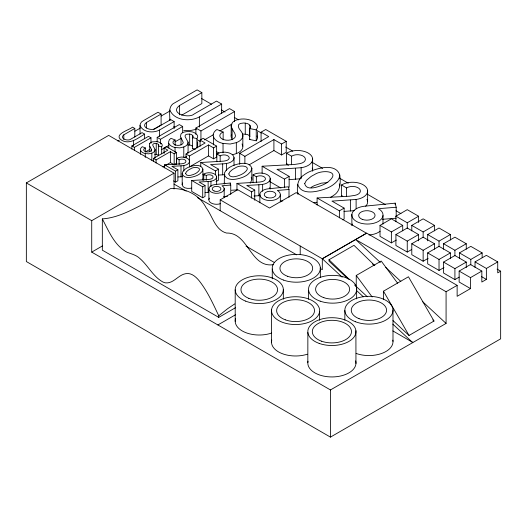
<?xml version="1.0" encoding="UTF-8"?>
<svg xmlns="http://www.w3.org/2000/svg" width="527" height="527" viewBox="0 0 527 527"><rect width="100%" height="100%" fill="white"/><g stroke="black" fill="none" stroke-linecap="round" stroke-linejoin="round"><path stroke-width="0.79" d="M231.221 124.925L231.129 136.862L232.124 139.793L232.124 128.838L231.129 125.907L232.374 122.653A11.172 6.449 0 0 1 236.551 120.011C241.241 118.489 246.498 118.628 251.096 120.419A14.67 8.472 0 0 1 255.325 123.101L255.74 123.463A11.245 6.495 0 0 1 257.354 127.732L256.234 129.859L256.234 140.814L249.633 139.484L249.633 128.529L250.292 127.745A5.211 3.01 0 0 0 249.824 125.242A6.91 3.985 0 0 0 246.972 123.443L243.968 122.969L240.734 123.397A5.059 2.918 0 0 0 238.665 124.682C236.867 128.568 242.802 131.295 242.835 135.241L242.835 146.196A14.453 8.346 0 0 1 236.333 153.607L232.743 154.681M271.53 342.669L271.537 309.929M272.261 278.823L272.268 269.033M307.827 362.602L307.867 332.491M308.591 299.237L308.605 290.272M140.037 134.135C140.544 129.721 138.021 123.114 143.324 120.716L157.988 112.251L161.097 114.049L161.097 124.998L153.416 129.438M169.839 120.235C169.997 114.24 167.757 105.782 174.839 102.752L197.118 89.886L201.848 92.62L201.848 103.575L181.65 115.229M169.865 120.4L169.918 119.161M191.604 188.132C188.429 188.62 182.922 188.824 182.177 184.733L182.217 173.205L182.988 171.374L185.28 169.075A17.944 10.362 0 0 1 188.409 167.27C192.625 165.524 200.985 163.423 202.888 169.134L202.888 180.089L202.645 179.028M182.177 184.733L182.625 182.941M202.888 169.134L202.072 171.538L199.779 173.838A17.944 10.362 0 0 1 196.657 175.643C192.434 177.388 184.081 179.496 182.177 173.778M224.252 183.857L224.502 172.902L225.945 170.452L228.389 168.199A23.926 13.814 0 0 1 232.559 165.788C238.184 163.462 249.324 160.656 251.866 168.271L251.814 179.997L250.167 183.244M251.866 168.271L250.78 171.479L247.723 174.549A23.926 13.814 0 0 1 243.56 176.953C237.934 179.279 226.788 182.085 224.252 174.47M297.795 193.811C296.596 186.861 297.478 178.785 304.086 174.892A36.396 21.014 0 0 1 308.67 172.079C317.162 168.192 335.851 162.691 339.75 175.01C340.765 182.349 340.686 191.301 333.459 195.491A36.35 20.988 0 0 1 330.488 197.434M339.75 175.01C339.671 179.081 336.489 182.217 333.459 184.542A36.35 20.988 0 0 1 327.129 188.198C318.894 191.472 301.253 196.202 297.795 184.424M297.874 194.206L298.183 192.994M231.221 135.874L231.524 134.925M224.502 183.851L224.851 183.04M149.576 143.713C148.278 146.506 152.448 148.383 151.427 151.328M196.894 147.942L196.894 138.555L197.427 137.738A7.457 4.308 0 0 0 196.307 134.108A9.526 5.501 0 0 0 192.171 131.882L188.146 131.394L183.943 132.079A7.371 4.256 0 0 0 180.972 134.089L180.458 136.612L183.251 142.442A5.171 2.984 0 0 1 175.675 145.057A5.171 2.984 0 0 1 175.116 139.971L171.012 138.331C167.217 140.241 169.075 144.82 168.838 148.001M256.234 140.814L257.347 138.687A11.245 6.495 0 0 0 256.992 136.019M250.009 139.108L249.633 139.484M235.641 307.63L218.751 317.379L218.751 315.772L227.48 308.815L234.752 303.901M134.813 137.066L134.813 128.463L123.812 134.813C118.931 138.509 128.285 141.717 131.052 138.996L142.053 132.646L144.589 134.108L144.589 138.805M161.097 114.049L146.434 122.514C139.925 127.442 152.402 131.724 156.091 128.087L170.755 119.622L174.134 121.572L174.134 128.614M201.848 92.62L179.562 105.486C168.95 113.397 188.989 118.937 194.239 113.951L216.518 101.092L221.65 104.056L221.65 113.443M497.086 269.126L500.65 271.181L500.65 338.841L330.449 437.114L26.35 261.544L26.35 182.928L108.674 135.399L174.042 173.139L174.042 189.009M117.89 141.032L119.306 140.215M134.899 131.21L140.564 127.936M161.117 116.072L169.622 111.164M134.813 128.463L132.475 127.112C130.011 129.82 112.455 134.405 121.757 140.301C129.721 144.965 138.1 138.041 144.589 134.108M131.862 149.075L131.862 145.946L148.482 136.355L150.979 137.797L150.979 143.278M140.037 125.531C143.021 132.56 153.39 133.331 159.47 130.037L174.134 121.572M131.862 145.946L134.365 147.389L150.979 137.797M157.171 142.053L157.171 137.363L179.325 124.57L182.658 126.493L182.658 132.751M157.171 137.363L160.504 139.286L182.658 126.493M169.839 110.064C174.378 120.749 190.128 121.915 199.371 116.922L221.65 104.056M145.439 151.947L149.596 149.549M195.873 134.299L195.873 128.041L229.535 108.608L234.601 111.533L234.601 121.704M164.049 153.462L164.049 147.988L166.341 146.664L176.466 152.514L176.466 163.462L174.173 164.786L170.386 162.599L162.883 166.934M161.888 149.437L168.811 145.439M175.043 141.842L180.583 138.647M153.495 161.565L153.495 158.436L167.823 150.169L164.049 147.988M195.873 128.041L200.939 130.966L234.601 111.533M153.495 158.436L156.058 159.918L170.386 151.644L174.173 153.831L176.466 152.514M200.082 146.341L200.082 140.083L203.139 138.318L216.637 146.111L216.637 157.066L213.58 158.825L208.527 155.913L189.43 166.94L189.43 155.985L208.527 144.958L213.58 147.876L216.637 146.111M204.443 139.892L213.56 134.629M219.871 130.986L231.794 124.102M186.018 157.929L186.018 154.016L205.115 142.988L200.082 140.083M164.562 167.929L164.562 164.799L175.563 171.15L177.895 169.806L177.895 180.761L175.563 182.105L173.502 180.913M26.35 182.928L91.718 220.668L174.042 173.139M261.076 141.565L261.076 132.172L265.713 129.497L286.227 141.335L286.227 152.29L281.583 154.971L273.908 150.538L249.139 164.839M239.699 164.299L239.699 153.344L268.724 136.592L261.076 132.172M200.767 166.413L200.767 162.5L215.431 170.965L218.547 169.167L218.547 180.122L216.057 181.558M239.699 153.344L244.89 156.341L273.908 139.583L281.583 144.016L286.227 141.335M191.709 180.471L202.704 186.821L205.043 185.478L205.043 196.426L202.704 197.777L191.709 191.426L191.709 180.471L208.402 179.516A20.118 11.614 0 0 0 209.542 179.332L210.372 179.18A3.92 2.26 0 0 0 212.447 175.801A3.92 2.26 0 0 0 206.255 175.517L203.765 174.048L203.765 180.306M91.718 220.668L91.718 252.117L102.363 245.971M220.187 199.825L237.717 189.7L269.488 208.046L296.194 192.625L366.548 233.244L322.307 258.783L220.187 199.825L220.187 210.688M236.959 190.438L236.959 183.396L251.623 191.861L254.739 190.063L254.739 200.234M262.117 173.278L262.117 166.236L284.402 179.101L289.132 176.367L289.132 187.322M317.102 205.023L317.102 197.981L339.388 210.846L344.118 208.112L344.118 219.067L342.767 219.851M320.172 268.414L322.307 269.692L322.307 258.737L366.667 233.125L457.133 285.357L457.133 296.312L470.499 288.579L470.492 277.624L459.142 271.076L459.142 282.024L470.499 288.579M396.337 240.029L391.37 242.894L380.02 236.346L380.02 225.391L391.37 218.843L402.714 225.391L402.714 230.872M395.909 221.696L395.909 216.222L407.252 209.674L418.603 216.222L418.603 222.48M348.163 278.987L329.013 261.227L329.013 259.745L353.979 245.332L374.835 265.568M217.888 324.955L235.628 314.711M380.02 225.391L391.37 231.946L402.714 225.391M395.909 216.222L407.252 222.769L418.603 216.222M411.508 249.614L407.252 252.071L395.909 245.516L395.909 234.561L407.252 228.013L418.603 234.561L418.603 240.826M411.791 230.872L411.791 225.391L423.141 218.843L434.485 225.391L434.485 230.872M395.909 234.561L407.252 241.116L418.603 234.561M411.791 225.391L423.141 231.946L434.485 225.391M355.086 285.035L356.245 286.161L356.245 275.469L381.212 261.056L397.595 283.19M428.102 258.375L423.141 261.24L411.791 254.693L411.791 243.737L423.141 237.183L434.485 243.737L434.485 249.212M427.68 240.826L427.68 234.561L439.024 228.013L450.374 234.561L450.374 240.042M411.791 243.737L423.141 250.285L434.485 243.737M427.68 234.561L439.024 241.116L450.374 234.561M443.991 267.545L439.024 270.41L427.68 263.862L427.68 252.907L439.024 246.359L450.374 252.907L450.374 258.382M443.563 249.212L443.563 243.737L454.913 237.183L466.257 243.737L466.257 249.212M383.478 299.415L383.478 291.194L408.445 276.78L433.991 321.035L409.031 335.449L392.984 320.568M427.68 252.907L439.024 259.455L450.374 252.907M443.563 243.737L454.913 250.285L466.257 243.737M459.169 277.13L454.913 279.587L443.563 273.032L443.563 262.077L454.913 255.529L466.257 262.077L466.257 267.558M459.452 258.382L459.452 252.907L470.795 246.359L482.146 252.907L482.146 257.604M443.563 262.077L454.913 268.632L466.257 262.077M459.452 252.907L470.795 259.455L482.146 252.907M459.142 271.076L470.492 264.521L481.836 271.076L481.843 282.031L486.388 279.409L486.375 268.454L475.031 261.899L475.031 267.38M475.031 261.899L486.375 255.351L497.725 261.899L497.732 272.861L500.65 271.181M380.342 262.439L355.62 239.508L446.079 291.734L457.133 285.357M470.492 277.624L481.836 271.076M486.375 268.454L497.725 261.899M91.718 252.117L330.449 389.94L446.079 323.42L446.079 291.734M161.657 153.884L161.657 146.842L158.396 146.19A2.628 1.515 0 0 0 158.515 144.563L158.396 155.577A3.287 1.897 0 0 0 156.242 154.437L156.236 143.496L154.371 143.555A2.556 1.476 0 0 0 152.79 144.615L152.83 145.465A3.834 2.213 0 0 0 153.047 145.821L155.043 149.503A7.134 4.117 0 0 1 151.835 153.159L148.798 153.838L145.274 153.548A7.503 4.335 0 0 1 140.617 150.406L140.577 148.515L142.244 146.677L145.327 147.909A3.873 2.24 0 0 0 145.742 151.717A3.873 2.24 0 0 0 151.427 149.76M192.638 135.531A4.381 2.53 0 0 0 189.674 134.075L186.927 134.233A3.353 1.937 0 0 0 185.227 135.287L185.129 136.717L188.073 142.099A9.512 5.494 0 0 1 183.798 146.98L179.753 147.883L175.05 147.494A10.006 5.777 0 0 1 168.838 143.304M242.861 135.241A14.453 8.346 0 0 1 236.333 142.652L230.187 144.029L223.04 143.443A15.204 8.775 0 0 1 213.606 137.073C212.071 134.154 214.496 131.039 216.907 129.517L223.145 132.007A7.852 4.532 0 0 0 223.995 139.734A7.852 4.532 0 0 0 235.503 135.762L234.739 133.232L232.124 128.838M196.38 129.28L190.023 130.656L183.666 130.373M236.827 189.951L231.425 190.247M316.898 202.256L313.348 202.678M176.624 164.635L176.624 158.377A7.47 4.315 0 0 1 188.501 159.18A7.47 4.315 0 0 1 183.818 165.537L182.414 165.715A23.096 13.333 0 0 1 181.657 165.794L171.901 166.341L177.895 169.806M216.847 161.756L216.847 153.937A9.96 5.751 0 0 1 232.69 155.004A9.96 5.751 0 0 1 226.445 163.475L224.568 163.713A33.043 19.077 0 0 1 223.804 163.798L210.556 164.556L218.547 169.167M288.44 165.287L286.55 164.174L286.55 153.225A15.131 8.735 0 0 1 310.614 154.846A15.131 8.735 0 0 1 301.128 167.718L276.985 169.358L289.132 176.367M203.765 174.048A7.47 4.315 0 0 1 215.648 174.852A7.47 4.315 0 0 1 210.965 181.202L209.555 181.387A23.096 13.333 0 0 1 208.797 181.466L199.048 182.013L205.043 185.478M253.039 182.652L253.039 174.826A9.96 5.751 0 0 1 268.882 175.899A9.96 5.751 0 0 1 262.637 184.371L260.76 184.608A33.043 19.077 0 0 1 259.995 184.694L246.748 185.451L254.739 190.063M342.794 196.663L341.536 195.919L341.536 184.97A15.131 8.735 0 0 1 365.6 186.591A15.131 8.735 0 0 1 356.114 199.463L331.97 201.103L344.118 208.112M300.509 178.758L289 179.654M218.751 317.379L102.33 250.167L102.33 218.909C119.833 217.631 134.879 208.119 150.202 200.556A255.872 147.725 -60 0 0 156.69 196.986L170.412 188.633C184.806 187.684 199.404 194.496 206.05 207.658C212.526 216.05 215.095 230.009 226.538 233.059C248.645 232.321 250.101 268.223 273.46 264.666M354.427 210.642L343.986 211.399M182.605 176.644L182.414 176.67A23.096 13.333 0 0 1 181.657 176.749L177.961 176.967M224.825 174.641L224.568 174.668A33.043 19.077 0 0 1 223.804 174.753L218.633 175.063M242.262 134.01L246.965 134.398A6.91 3.985 0 0 1 249.811 136.203A5.211 3.01 0 0 1 250.002 136.381M154.76 154.437L156.236 154.444M230.74 185.049L230.259 183.027L215.247 184.516A7.694 4.44 0 0 0 209.39 190.524A7.694 4.44 0 0 0 220.767 192.612A7.694 4.44 0 0 0 221.992 185.754L230.74 185.049L230.74 194.437M396.185 207.256L395.21 203.158L364.796 206.169A15.586 8.999 0 0 0 352.925 218.336A15.586 8.999 0 0 0 375.982 222.572A15.586 8.999 0 0 0 378.458 208.679L396.185 207.256L396.185 216.643M259.995 195.649L254.021 196.004M208.797 192.421L205.108 192.638M289.007 189.496L277.34 190.431A10.263 5.922 0 0 1 275.707 199.575A10.263 5.922 0 0 1 260.536 196.795A10.263 5.922 0 0 1 268.348 188.785L288.368 186.802L289.007 189.496L289.007 197.322M223.58 196.578L227.559 196.261M280.45 201.136L282.782 200.952M382.483 219.304L396.185 218.204M187.974 145.004L189.667 145.037A4.381 2.53 0 0 1 192.539 146.354M200.767 162.5L223.534 161.15A31.08 17.944 0 0 0 224.548 160.979L225.655 160.775A5.224 3.017 0 0 0 228.422 156.269A5.224 3.017 0 0 0 220.167 155.893L216.847 153.937M164.562 164.799L181.255 163.844A20.118 11.614 0 0 0 182.395 163.66L183.231 163.508A3.92 2.26 0 0 0 185.306 160.129A3.92 2.26 0 0 0 179.114 159.846L176.624 158.377M262.117 166.236L294.527 164.457L299.929 163.62A7.931 4.578 0 0 0 304.138 156.769A7.931 4.578 0 0 0 291.589 156.196L286.55 153.225M236.959 183.396L259.725 182.046A31.08 17.944 0 0 0 260.733 181.874L261.847 181.67A5.224 3.017 0 0 0 264.613 177.164A5.224 3.017 0 0 0 256.359 176.782L253.039 174.826M317.102 197.981L349.513 196.202L354.915 195.365A7.931 4.578 0 0 0 359.124 188.514A7.931 4.578 0 0 0 346.575 187.941L341.536 184.97M327.886 182.573L321.437 183.146L314.474 185.57A32.621 18.834 0 0 0 311.009 187.474M249.633 128.529L256.234 129.859M192.671 137.87L192.671 135.518A3.505 2.022 0 0 1 192.546 137.679L196.894 138.555M192.553 137.679L192.553 148.634L195.445 149.22M201.538 98.496L211.511 104.247M221.478 110.005L225.042 112.06M234.298 117.409L238.573 119.873M257.09 130.564L261.359 133.035M285.575 147.013L292.696 151.124M311.925 162.224L322.61 168.39M339.698 178.258L348.248 183.192M367.477 194.298L385.277 204.575M395.961 210.741L400.948 213.619M481.414 276.543L486.388 279.409M197.144 139.727L200.306 141.552M269.778 181.611L280.917 188.047M186.018 154.016L189.43 155.985M202.862 174.661L204.259 175.471M174.042 184.094L186.163 191.09M197.566 197.671L296.668 254.844M246.037 246.149L274.547 262.611M392.859 330.916L412.773 342.412M173.805 126.487L174.865 127.191M385.771 267.479L400.849 281.464M422.562 301.602L446.079 323.42M372.523 264.02L373.722 265.127M432.805 319.935L433.991 321.035M354.743 285.094L367.306 296.747M322.307 258.737L342.194 277.182M356.654 290.601L363.287 296.747M392.813 324.138L412.773 342.649M329.013 259.745L349.296 279.415M356.245 275.469L372.148 296.951M383.478 291.194L409.031 335.449M251.195 177.191L251.866 179.226M102.33 218.909C108.727 230.971 114.379 245.523 127.093 252.288C131.724 254.034 136.776 255.22 140.34 258.935C148.304 266.03 153.133 276.471 162.619 281.846A16.495 9.526 60 0 0 165.735 282.874C173.62 283.572 178.179 274.989 185.59 273.704C191.169 272.466 195.925 276.787 199.173 280.779C207.467 291.345 213.04 303.704 218.751 315.772M242.071 143.95L242.835 146.196M187.856 152.204L188.073 153.054L188.073 142.099M339.269 183.818L339.75 185.959M356.621 288.243L356.641 298.888M355.909 330.719L355.949 363.498M320.337 267.564L320.344 277.373M319.619 311.352A24.071 13.9 0 0 1 282.492 322.307A24.071 13.9 0 0 1 284.626 298.269A24.071 13.9 0 0 1 319.619 311.352L319.619 320.317M470.795 259.455L470.795 264.936M454.913 250.285L454.913 255.766M454.913 268.632L454.913 279.587M439.024 241.116L439.024 246.59M439.024 259.455L439.024 270.41M423.141 231.946L423.141 237.42M423.141 250.285L423.141 261.24M407.252 222.769L407.252 228.25M407.252 241.116L407.252 252.071M395.21 203.158L395.21 204.726M392.99 309.948L392.99 341.397M391.37 231.946L391.37 242.894M382.997 215.517L382.997 224.127M367.622 190.438L367.622 201.393M356.114 199.463L356.114 208.857M351.878 214.423L351.878 225.378A15.586 8.999 0 0 1 352.247 223.968M350.389 200.095L350.389 211.05M346.575 187.941L346.575 196.545M344.856 310.495L344.856 320.172M339.388 210.846L339.388 217.888M330.449 389.94L330.449 437.114M312.63 158.693L312.63 169.648M301.128 167.718L301.128 178.673M300.212 246.023L300.212 254.561M295.403 168.35L295.403 179.305M291.589 156.196L291.589 164.799M284.402 179.101L284.402 187.704M283.335 289.507L283.335 299.178M281.583 144.016L281.583 154.971M280.331 194.937L280.331 201.979M273.908 139.583L273.908 150.538M270.206 178.429L270.206 188.6M262.637 184.371L262.637 191.413M259.851 194.213L259.851 202.823M258.869 184.786L258.869 195.741M257.407 131.862L257.407 137.336M256.359 176.782L256.359 182.263M251.623 191.861L251.623 198.119M249.818 125.248L249.818 136.197M245.253 123.068L245.253 134.023M244.89 156.341L244.89 163.383M236.333 142.652L236.333 153.607M235.2 289.85L235.2 321.299M234.014 157.533L234.014 165.359M230.259 183.027L230.259 184.595M226.445 163.475L226.445 170.517M224.192 188.363L224.192 197.757M223.145 132.007L223.145 139.833M223.04 143.443L223.04 152.83M222.677 163.89L222.677 174.845M220.167 155.893L220.167 161.367M216.643 176.749L216.643 184.575M215.431 170.965L215.431 174.878M213.606 137.073L213.606 144.899M213.58 147.876L213.58 158.825M210.965 181.202L210.965 186.683M208.876 188.587L208.876 199.542M208.527 144.958L208.527 155.913M208.139 181.519L208.139 192.467M206.255 175.517L206.255 180.208M202.704 186.821L202.704 197.777M200.939 130.966L200.939 139.569M199.371 116.922L199.371 127.093M197.671 141.75L197.671 147.224M189.667 134.089L189.667 145.037M183.798 146.98L183.798 157.151M183.818 165.537L183.818 171.012M181.031 137.883L181.031 144.925M180.992 165.847L180.992 176.802M179.562 105.486L179.562 114.873M179.114 159.846L179.114 164.543M175.563 171.15L175.563 182.105M175.116 139.971L175.116 145.445M175.05 147.494L175.05 152.191M174.173 153.831L174.173 164.786M170.386 151.644L170.386 162.599M160.504 139.286L160.504 143.976M159.47 130.037L159.47 136.302M156.058 159.918L156.058 163.047M155.043 149.503L155.043 158.107M151.835 153.159L151.835 160.201M149.76 146.341L149.76 151.816M146.434 122.514L146.434 127.989M145.327 147.909L145.327 151.816M145.274 153.548L145.274 157.461M140.617 150.406L140.617 154.319M134.365 147.389L134.365 150.518M133.588 140.459L133.588 145.933M123.812 134.813L123.812 139.51M355.666 360.883A24.071 13.9 0 0 1 332.201 376.943A24.071 13.9 0 0 1 308.025 361.245M307.307 354.223A24.071 13.9 0 0 1 281.899 353.525A24.071 13.9 0 0 1 271.767 340.053M271.636 333.044A24.071 13.9 0 0 1 245.549 332.544A24.071 13.9 0 0 1 235.595 318.618M392.846 340.146A24.071 13.9 0 0 1 381.719 353.439A24.071 13.9 0 0 1 356.153 353.446M269.607 187.737A9.96 5.751 0 0 1 270.153 189.041M192.902 148.258A3.505 2.022 0 0 1 192.546 148.634M197.394 146.354A7.457 4.308 0 0 1 197.684 147.817M186.433 156.447A9.512 5.494 0 0 1 184.292 157.731M156.242 143.482A3.287 1.897 0 0 1 158.469 144.576M161.236 143.502A5.665 3.267 0 0 1 161.657 146.842M161.183 143.515A7.003 4.045 0 0 0 157.059 141.605L152.296 141.868A5.56 3.208 0 0 0 149.576 143.713M158.515 155.518A2.628 1.515 0 0 1 158.673 155.702M218.995 153.061A15.204 8.775 0 0 1 216.32 151.466M366.983 199.377A15.131 8.735 0 0 1 365.679 206.241M341.536 195.919A15.131 8.735 0 0 1 342.142 195.576M312.234 168.12A15.131 8.735 0 0 1 312.564 171.189M286.55 164.174A15.131 8.735 0 0 1 287.156 163.831M220.444 203.679A7.694 4.44 0 0 1 211.498 203.198A7.694 4.44 0 0 1 209.443 198.145M380.079 231.261A15.586 8.999 0 0 1 368.992 234.95M185.583 173.383C186.393 177.217 192.21 175.004 194.654 173.976A16.08 9.282 0 0 0 196.887 172.685C204.212 167.395 194.035 166.058 190.405 168.943A16.08 9.282 0 0 0 188.172 170.234L186.406 171.802L185.583 173.383M228.797 173.943C229.877 179.055 237.631 176.104 240.885 174.727A21.442 12.378 0 0 0 243.869 173.008C253.632 165.959 240.068 164.174 235.226 168.014A21.442 12.378 0 0 0 232.249 169.74L229.897 171.835L228.797 173.943M304.705 183.62C306.345 191.387 318.124 186.907 323.071 184.812A32.575 18.807 0 0 0 327.603 182.197C342.563 170.788 321.997 169.266 314.474 174.621A32.621 18.834 0 0 0 311.009 176.525L306.371 180.425L304.705 183.62M319.191 343.413A24.071 13.9 0 0 0 355.949 332.05A24.071 13.9 0 0 0 320.528 319.355A24.071 13.9 0 0 0 319.191 343.413M321.562 341.206A19.578 11.304 0 0 0 351.456 331.97A19.578 11.304 0 0 0 322.649 321.641A19.578 11.304 0 0 0 321.562 341.206M285.285 319.817A18.932 10.935 0 0 0 314.487 311.2A18.932 10.935 0 0 0 286.958 300.904A18.932 10.935 0 0 0 285.285 319.817M245.542 301.095A24.071 13.9 0 0 0 283.256 290.832A24.071 13.9 0 0 0 249.007 277.103A24.071 13.9 0 0 0 245.542 301.095M248.836 298.354A18.293 10.56 0 0 0 277.498 290.555A18.293 10.56 0 0 0 251.471 280.12A18.293 10.56 0 0 0 248.836 298.354M283.5 280.068A24.071 13.9 0 0 0 320.357 268.81A24.071 13.9 0 0 0 285.048 256.01A24.071 13.9 0 0 0 283.5 280.068M287.597 276.3A16.37 9.453 0 0 0 312.656 268.645A16.37 9.453 0 0 0 288.651 259.943A16.37 9.453 0 0 0 287.597 276.3M320.166 301.154A24.071 13.9 0 0 0 356.68 289.54A24.071 13.9 0 0 0 320.996 277.09A24.071 13.9 0 0 0 320.166 301.154M323.815 297.663A17.009 9.822 0 0 0 349.618 289.455A17.009 9.822 0 0 0 324.401 280.66A17.009 9.822 0 0 0 323.815 297.663M355.455 321.74A24.071 13.9 0 0 0 392.931 311.2A24.071 13.9 0 0 0 358.38 297.729A24.071 13.9 0 0 0 355.455 321.74M359.045 318.67A17.654 10.191 0 0 0 386.528 310.937A17.654 10.191 0 0 0 361.193 301.062A17.654 10.191 0 0 0 359.045 318.67M214.081 190.978A4.374 2.53 0 0 0 220.912 189.088A4.374 2.53 0 0 0 214.654 186.617A4.374 2.53 0 0 0 214.081 190.978M266.794 197.401A5.837 3.366 0 0 0 275.904 194.878A5.837 3.366 0 0 0 267.558 191.584A5.837 3.366 0 0 0 266.794 197.401M362.227 219.337A8.208 4.736 0 0 0 375.04 215.787A8.208 4.736 0 0 0 363.307 211.156A8.208 4.736 0 0 0 362.227 219.337"/></g></svg>
